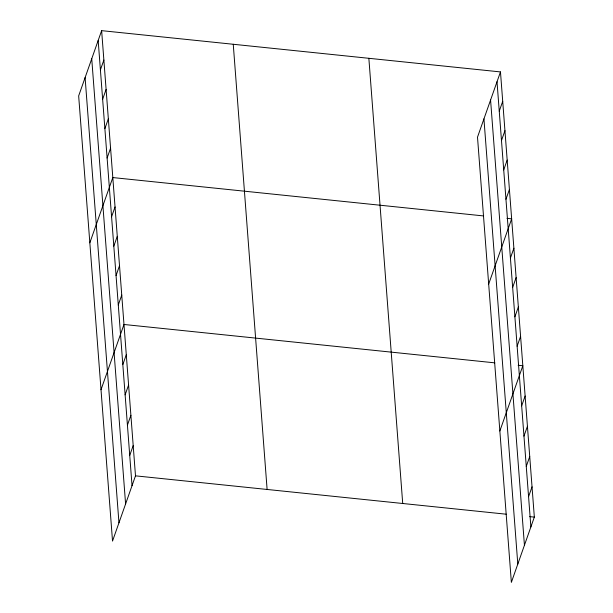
<?xml version="1.0" encoding="UTF-8"?>
<svg xmlns="http://www.w3.org/2000/svg" width="613" height="613" viewBox="0 0 613 613"><rect width="100%" height="100%" fill="white"/><g stroke="black" fill="none" stroke-linecap="round" stroke-linejoin="round"><path stroke-width="0.92" d="M101.635 30.65L78.663 95.889L112.524 541.08L135.496 475.841L101.635 30.65L500.476 71.92L534.337 517.111L511.365 582.35L477.504 137.159L500.476 71.92M100.409 69.867L103.873 60.036M102.639 99.252L106.103 89.414M104.877 128.638L108.34 118.799M107.114 158.016L110.578 148.177M89.835 242.802L112.807 177.563L483.649 215.937M111.581 216.78L115.045 206.949M113.811 246.165L117.282 236.327M116.049 275.551L119.512 265.713M118.286 304.929L121.749 295.091M101.007 389.715L123.987 324.476L494.821 362.85M122.822 364.589L126.286 354.751M125.121 394.856L128.592 385.018M127.427 425.131L130.891 415.292M129.726 455.405L133.197 445.567M499.25 111.137L502.714 101.306M501.488 140.523L504.951 130.684M503.717 169.908L507.181 160.07M505.955 199.286L509.418 189.448M488.676 284.072L511.656 218.833L506.982 218.351M510.422 258.05L513.886 248.211M512.66 287.436L516.123 277.597M514.889 316.814L518.36 306.983M517.127 346.199L520.59 336.361M499.856 430.985L522.828 365.746L518.161 365.264M521.663 405.852L525.126 396.021M523.969 436.127L527.433 426.288M526.268 466.401L529.732 456.562M528.575 496.676L532.038 486.837M135.496 475.841L506.338 514.215M529.67 516.629L534.337 517.111M497.013 81.759L530.873 526.95M490.576 100.042L524.437 545.233M483.941 118.876L517.801 564.067M368.857 58.304L402.718 503.488M233.254 44.266L267.115 489.458M98.172 40.489L132.033 485.68M91.735 58.771L125.596 503.963M85.1 77.606L118.96 522.797"/></g></svg>
